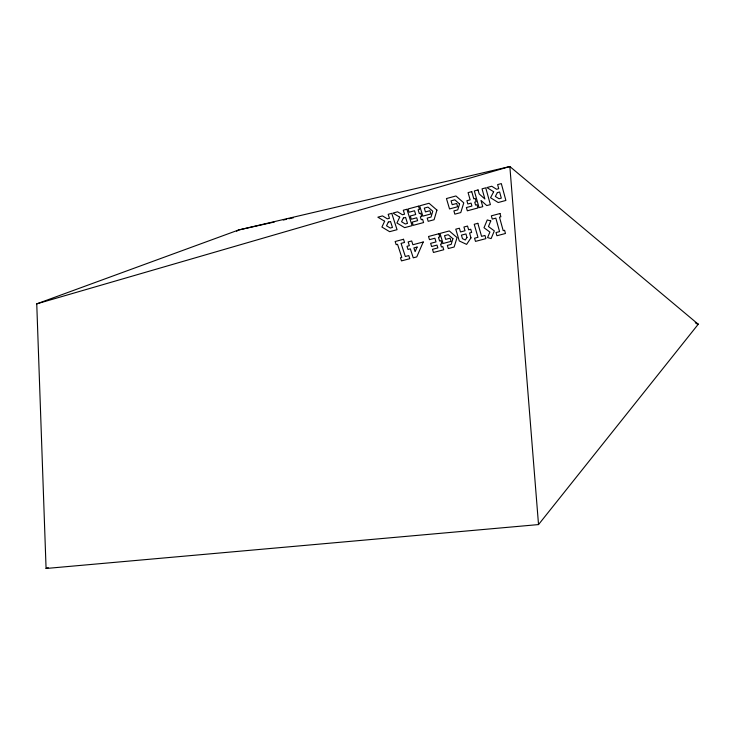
<?xml version="1.0" encoding="UTF-8"?>
<svg xmlns="http://www.w3.org/2000/svg" width="735" height="735" viewBox="0 0 735 735"><rect width="100%" height="100%" fill="white"/><g stroke="black" fill="none" stroke-linecap="round" stroke-linejoin="round"><path stroke-width="1.1" d="M538.525 524.579L698.25 324.236L509.851 166.523L238.563 230L36.75 303.858L46.075 568.477L538.525 524.579L509.851 166.523L36.75 303.858M236.642 231.24L238.563 230L274.348 222.016M46.075 568.477L48.207 567.622M283.297 220.022L286.65 219.269M288.883 218.773L293.357 217.771M696.082 323.51L698.25 324.236L695.282 322.5M436.939 210.091L434.082 219.737L428.193 221.318L427.2 218.093L431.041 217.055L432.777 211.211L427.99 207.105L424.279 208.106L425.446 211.91L429.901 210.706L430.894 213.958L422.846 216.127L419.648 205.828L429.047 203.273L436.939 210.091M459.568 203.972L457.758 209.861L453.881 210.908L454.846 214.161L460.781 212.562L463.776 202.842L455.93 195.969L446.448 198.551L449.535 208.933L457.648 206.746L456.683 203.466L452.2 204.679L451.069 200.848L454.818 199.837L459.568 203.972M452.916 238.7L451.152 244.397L447.339 245.398L448.295 248.549L454.129 247.015L457.051 237.607L449.315 230.955L439.989 233.436L443.058 243.487L451.033 241.374L450.077 238.204L445.667 239.371L444.546 235.669L448.221 234.685L452.916 238.7M490.769 220.969L488.453 226.545L494.324 230.9L491.109 238.609L487.581 237.589L489.905 232.067L484.007 227.721L487.259 219.93L490.769 220.969M417.112 247.052L415.11 251.682L413.897 247.906L417.112 247.052M423.241 241.98L416.773 256.901L413.245 257.829L410.36 248.843L408.017 249.459L406.997 246.298L409.349 245.674L408.136 241.916L411.692 240.97L412.886 244.737L423.241 241.98M384.644 221.244L381.915 227.051L389.633 231.681L397.056 229.688L391.755 213.352L388.181 214.317L389.458 218.267L387.354 218.837L382.503 215.906L377.845 217.174L384.644 221.244M399.711 217.165L396.928 222.999L404.636 227.648L412.096 225.645L406.896 209.236L403.294 210.219L404.562 214.179L402.44 214.749L397.598 211.809L392.922 213.076L399.711 217.165M388.319 222.08L386.527 225.81L390.257 228.034L392.453 227.446L390.515 221.492L388.319 222.08M403.386 218.01L401.567 221.75L405.288 223.991L407.493 223.394L405.591 217.413L403.386 218.01M493.654 191.752L490.557 197.743L498.201 202.511L505.882 200.453L501.325 183.603L497.623 184.604L498.725 188.674L496.548 189.262L491.752 186.249L486.928 187.563L493.654 191.752M497.356 192.616L495.344 196.456L499.037 198.753L501.307 198.138L499.635 192L497.356 192.616M466.982 237.469L465.31 239.977L462.462 238.664L461.424 235.145L465.953 233.95L466.982 237.469M470.979 237.874L466.606 244.378L459.274 240.961L455.773 229.182L459.384 228.227L460.487 231.957L465.016 230.753L463.923 227.014L467.533 226.049L468.627 229.798L470.731 229.237L471.659 232.435L469.555 232.995L470.979 237.874M418.5 206.14L408.054 208.97L409.083 212.222L414.522 210.752L415.707 214.537L410.277 216.007L411.297 219.241L416.717 217.78L417.627 220.665L412.206 222.126L413.226 225.342L423.599 222.558L422.597 219.333L421.219 219.701L420.319 216.807L421.697 216.439L420.696 213.196L419.308 213.563L418.123 209.778L419.51 209.401L418.5 206.14M471.751 191.633L468.076 192.625L470.134 199.828L466.89 200.71L467.837 203.99L471.08 203.117L471.916 206.048L466.385 207.546L467.331 210.807L477.906 207.968L476.978 204.688L475.573 205.065L474.736 202.134L476.142 201.757L475.205 198.459L473.799 198.836L471.751 191.633M478.035 189.924L474.332 190.935L479.073 207.656L482.757 206.664L481.002 200.444L486.781 205.579L490.392 204.606L485.734 187.838L482.041 188.84L484.879 198.992L479.165 193.921L478.035 189.924M403.524 239.27L395.145 241.512L396.174 244.663L397.534 244.305L401.806 257.425L400.456 257.783L401.475 260.888L409.781 258.702L408.779 255.578L405.325 256.497L401.071 243.368L404.544 242.44L403.524 239.27M499.993 213.536L491.347 215.833L492.257 219.076L495.831 218.13L499.561 231.608L496.015 232.554L496.906 235.742L505.469 233.491L504.587 230.285L503.19 230.652L499.478 217.156L500.884 216.779L499.993 213.536M438.85 233.739L428.505 236.495L429.488 239.665L434.881 238.232L436.011 241.925L430.637 243.358L431.61 246.51L436.985 245.086L437.858 247.906L432.483 249.321L433.466 252.463L443.747 249.753L442.782 246.602L441.413 246.969L440.55 244.149L441.919 243.781L440.954 240.621L439.585 240.979L438.455 237.286L439.824 236.918L438.85 233.739M477.842 223.311L474.222 224.276L477.97 237.313L474.562 238.213L475.481 241.392L485.872 238.645L484.971 235.466L481.572 236.358L477.842 223.311"/></g></svg>
